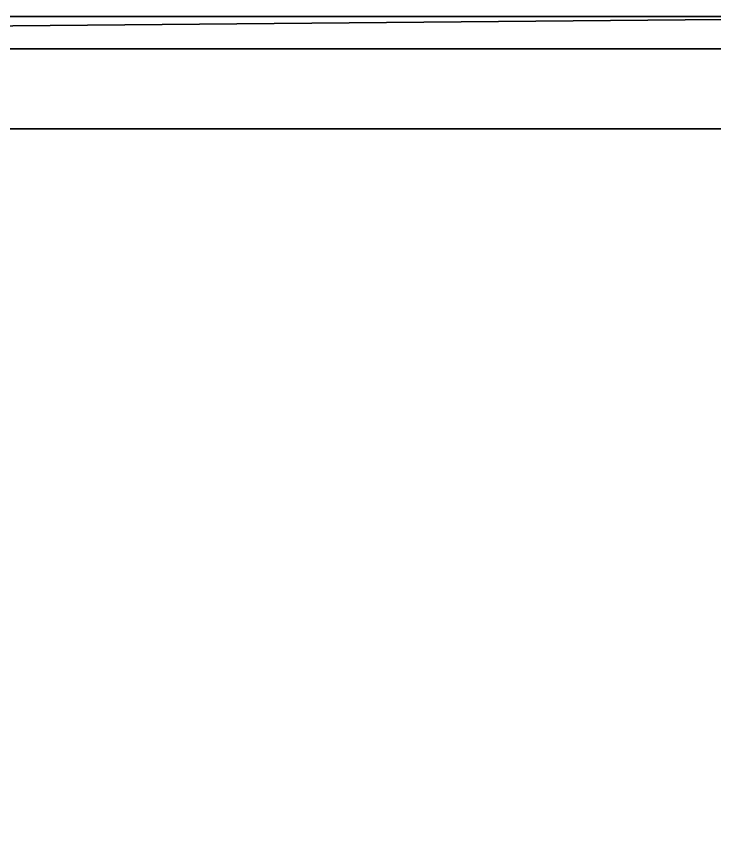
# Model space of a CAD drawing. Extents: x -9.3 to 15.5, y -7 to 5.4.
# Drawn here: x 11.878 to 13.627, y 3.029 to 5.081 of the extents above; entities that cross this region are included whole.
import ezdxf

# ---------------------------------------------------------------- set-up
doc = ezdxf.new("R2010")
doc.units = 0

msp = doc.modelspace()

# ---------------------------------------------------------------- linework, layer by layer
for points in [[(5.6088, 4.8, 5.5), (14.2088, 4.8, 5.5), (14.4902, 5.0814, 5.5), (5.4088, 5, 5.5)], [(14.4902, 5.0814, 5.5), (5.4088, 5.0814, 5.5), (5.4088, 5, 5.5)], [(5.4088, 5.0814, 5.2631), (14.4902, 5.0814, 5.2631), (14.4088, 5, 5.2631), (5.4088, 5, 5.2631)], [(14.4902, 5.0814, 5.5), (14.4902, 5.0814, 5.2631), (5.4088, 5.0814, 5.2631), (5.4088, 5.0814, 5.5)], [(5.4088, 5, 1.1), (14.4088, 5, 1.1), (14.4088, 5), (5.4088, 5)], [(14.4088, 5, 1.1), (5.4088, 5, 1.1), (5.4088, 5, 5.2631), (14.4088, 5, 5.2631)], [(14.2088, -3.8, 4.7), (14.2088, 4.8, 4.7), (5.6088, 4.8, 4.7), (5.6088, -3.8, 4.7)], [(14.2088, 4.8, 5.5), (5.6088, 4.8, 5.5), (5.6088, 4.8, 4.7), (14.2088, 4.8, 4.7)]]:
    msp.add_3dface(points)

doc.saveas('drawing.dxf')
